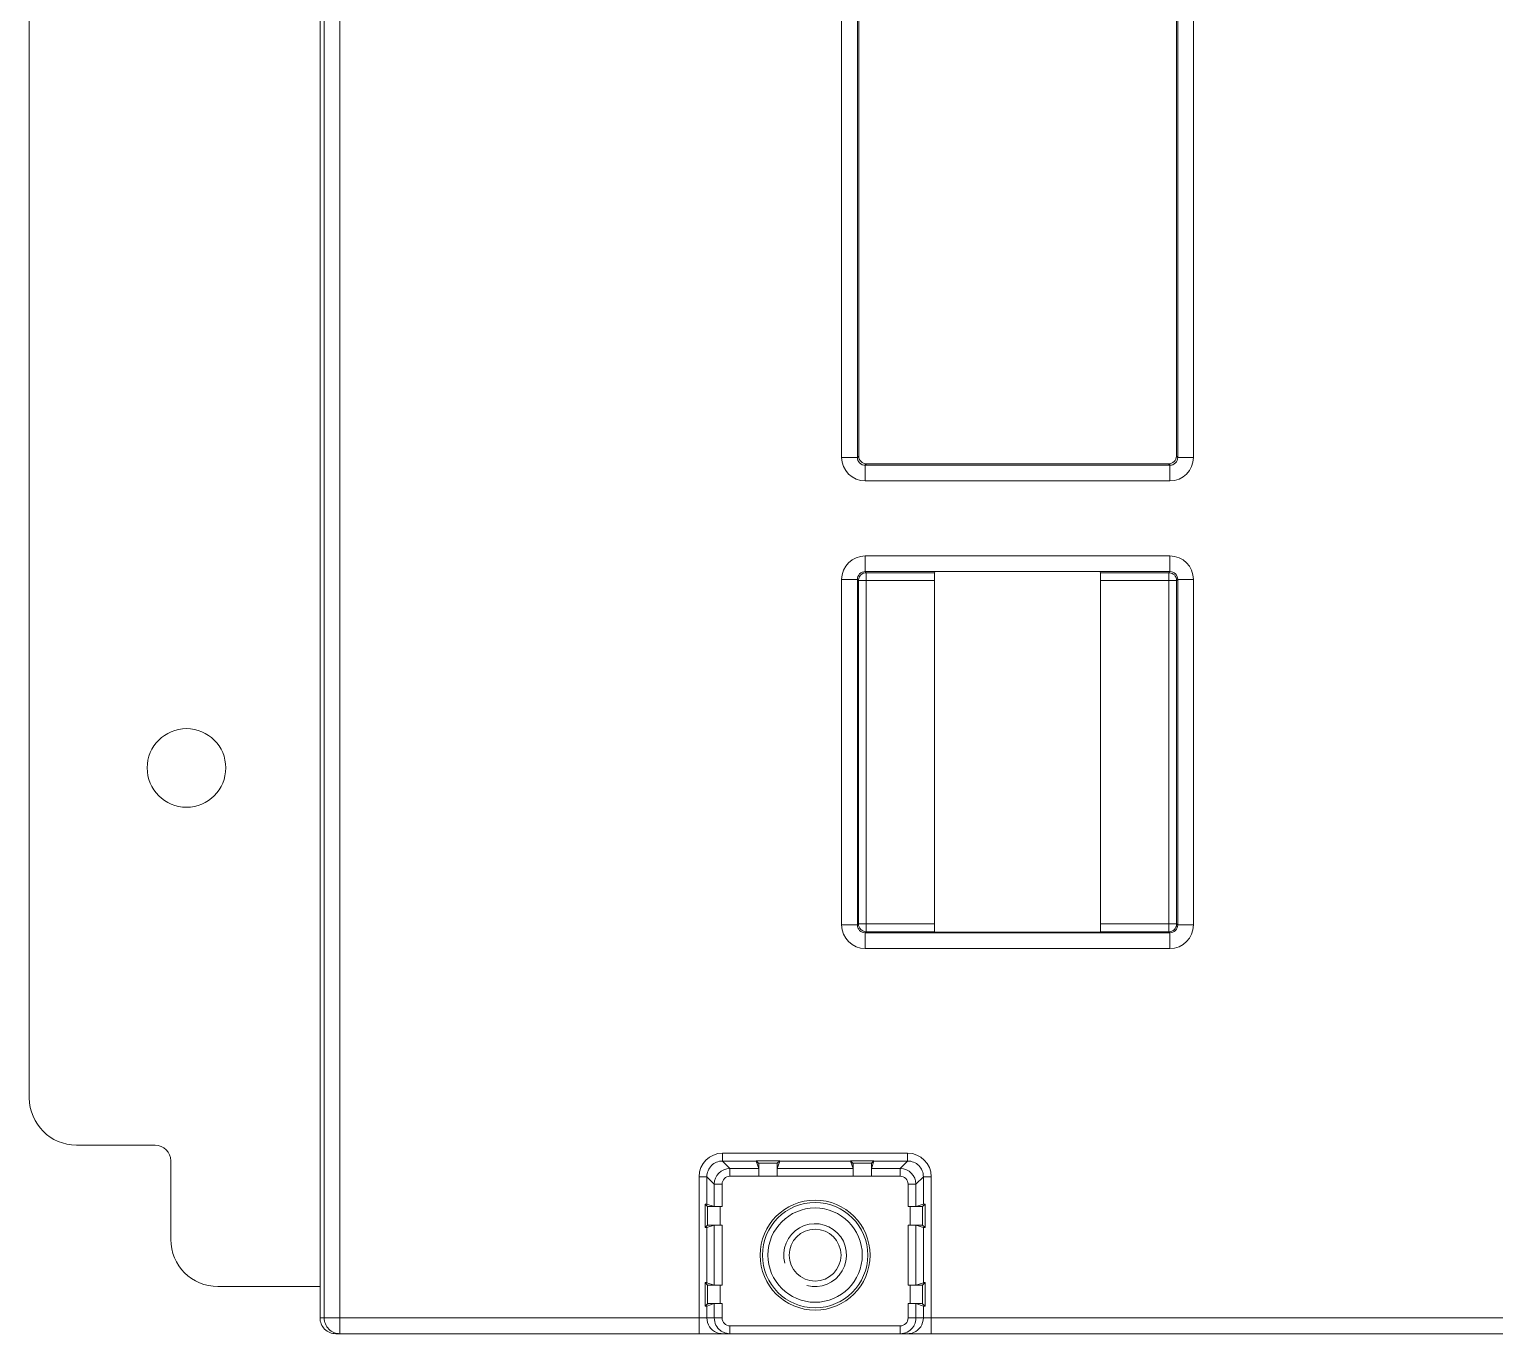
# Model space of a CAD drawing. Header units: millimetres. Extents: x 33157 to 59611, y -29750 to 1750.
# Drawn here: x 54857.3 to 54950.5, y 12.4 to 95.4 of the extents above; entities that cross this region are included whole.
import ezdxf

# ---------------------------------------------------------------- set-up
doc = ezdxf.new("R2010")
doc.units = ezdxf.units.MM
doc.layers.get('0').update_dxf_attribs({"lineweight": 18})
doc.layers.add('YOUCEGUDINGEDXF_CONTINUOUS_LINE', color=7, linetype='Continuous', lineweight=18)

msp = doc.modelspace()

# ---------------------------------------------------------------- linework, layer by layer
at = {"lineweight": 9}
for p, q in [((54877.065, 178.367), (54877.065, 12.367)), ((54875.8, 177.367), (54875.8, 13.367)), ((54876.065, 177.367), (54876.065, 13.367)), ((54908.989, 122.958), (54908.989, 68.126)), ((54909.989, 122.958), (54909.989, 68.126)), ((54910.074, 122.873), (54910.074, 68.211)), ((54930.286, 122.873), (54930.286, 68.211)), ((54930.372, 122.958), (54930.372, 68.126)), ((54931.372, 122.958), (54931.372, 68.126)), ((54910.489, 67.626), (54910.489, 66.626)), ((54929.872, 67.626), (54929.872, 66.626)), ((54910.489, 61.858), (54910.489, 60.858)), ((54929.872, 61.858), (54929.872, 60.858)), ((54910.557, 60.79), (54910.557, 37.944)), ((54929.803, 60.79), (54929.803, 37.944)), ((54908.989, 60.358), (54908.989, 38.376)), ((54909.989, 60.358), (54909.989, 38.376)), ((54910.057, 60.29), (54910.057, 38.444)), ((54914.893, 60.29), (54914.893, 38.444)), ((54925.467, 60.29), (54925.467, 38.444)), ((54930.303, 60.29), (54930.303, 38.444)), ((54930.372, 60.358), (54930.372, 38.376)), ((54931.372, 60.358), (54931.372, 38.376)), ((54910.489, 37.876), (54910.489, 36.876)), ((54929.872, 37.876), (54929.872, 36.876)), ((54901.413, 23.854), (54901.413, 23.354)), ((54913.188, 23.854), (54913.188, 23.354)), ((54901.885, 22.882), (54901.885, 22.382)), ((54912.716, 22.882), (54912.716, 22.382)), ((54899.913, 22.355), (54899.913, 12.367)), ((54900.413, 22.355), (54900.413, 20.613)), ((54900.885, 21.883), (54900.885, 20.455)), ((54901.385, 21.883), (54901.385, 20.451)), ((54913.216, 21.883), (54913.216, 20.451)), ((54913.715, 21.883), (54913.715, 20.455)), ((54914.187, 22.355), (54914.187, 20.613)), ((54914.687, 22.355), (54914.687, 12.367)), ((54900.302, 20.615), (54900.302, 19.119)), ((54914.299, 20.615), (54914.299, 19.119)), ((54900.459, 20.458), (54900.459, 19.276)), ((54901.259, 20.451), (54901.259, 19.283)), ((54913.341, 20.451), (54913.341, 19.283)), ((54914.141, 20.458), (54914.141, 19.276)), ((54900.413, 19.121), (54900.413, 15.613)), ((54900.885, 19.279), (54900.885, 15.455)), ((54901.385, 19.283), (54901.385, 15.451)), ((54913.216, 19.283), (54913.216, 15.451)), ((54913.715, 19.279), (54913.715, 15.455)), ((54914.187, 19.121), (54914.187, 15.613)), ((54900.302, 15.615), (54900.302, 14.119)), ((54900.459, 15.458), (54900.459, 14.276)), ((54901.259, 15.451), (54901.259, 14.283)), ((54913.341, 15.451), (54913.341, 14.283)), ((54914.141, 15.458), (54914.141, 14.276)), ((54914.299, 15.615), (54914.299, 14.119)), ((54900.413, 14.121), (54900.413, 13.367)), ((54900.885, 14.279), (54900.885, 13.367)), ((54901.385, 14.283), (54901.385, 13.367)), ((54913.216, 14.283), (54913.216, 13.367)), ((54913.715, 14.279), (54913.715, 13.367)), ((54914.187, 14.121), (54914.187, 13.367)), ((54901.885, 12.867), (54901.885, 12.367)), ((54912.715, 12.867), (54912.715, 12.367))]:
    msp.add_line(p, q, dxfattribs=at)
for points in [[(54908.989, 68.126), (54908.989, 68.126), (54909.989, 68.126), (54909.989, 68.126)], [(54908.989, 68.126), (54908.989, 67.297), (54909.66, 66.626), (54910.489, 66.626)], [(54910.074, 68.211), (54910.074, 68.211), (54909.989, 68.126), (54909.989, 68.126)], [(54910.074, 68.211), (54910.074, 67.935), (54910.298, 67.711), (54910.574, 67.711)], [(54929.786, 67.711), (54930.062, 67.711), (54930.286, 67.935), (54930.286, 68.211)], [(54929.872, 66.626), (54930.7, 66.626), (54931.371, 67.297), (54931.372, 68.126)], [(54930.286, 68.211), (54930.286, 68.211), (54930.372, 68.126), (54930.372, 68.126)], [(54931.372, 68.126), (54931.372, 68.126), (54930.372, 68.126), (54930.372, 68.126)], [(54929.872, 67.626), (54929.872, 67.626), (54910.489, 67.626), (54910.489, 67.626)], [(54929.786, 67.711), (54929.786, 67.711), (54910.574, 67.711), (54910.574, 67.711)], [(54910.574, 67.711), (54910.574, 67.711), (54910.489, 67.626), (54910.489, 67.626)], [(54929.786, 67.711), (54929.786, 67.711), (54929.872, 67.626), (54929.872, 67.626)], [(54929.872, 66.626), (54929.872, 66.626), (54910.489, 66.626), (54910.489, 66.626)], [(54910.489, 61.858), (54909.66, 61.858), (54908.989, 61.187), (54908.989, 60.358)], [(54910.489, 61.858), (54910.489, 61.858), (54929.872, 61.858), (54929.872, 61.858)], [(54931.372, 60.358), (54931.371, 61.187), (54930.7, 61.858), (54929.872, 61.858)], [(54910.204, 60.644), (54910.125, 60.565), (54910.072, 60.454), (54910.06, 60.344)], [(54910.557, 60.79), (54910.429, 60.79), (54910.294, 60.734), (54910.204, 60.644)], [(54910.489, 60.858), (54910.489, 60.858), (54929.872, 60.858), (54929.872, 60.858)], [(54910.557, 60.79), (54910.557, 60.79), (54910.489, 60.858), (54910.489, 60.858)], [(54914.898, 60.79), (54914.898, 60.79), (54910.557, 60.79), (54910.557, 60.79)], [(54914.898, 60.79), (54914.895, 60.788), (54914.893, 60.565), (54914.893, 60.29)], [(54914.898, 60.79), (54914.898, 60.79), (54914.928, 60.821), (54914.928, 60.821)], [(54925.463, 60.79), (54925.463, 60.79), (54925.432, 60.821), (54925.432, 60.821)], [(54929.803, 60.79), (54929.803, 60.79), (54925.463, 60.79), (54925.463, 60.79)], [(54925.467, 60.29), (54925.467, 60.565), (54925.465, 60.788), (54925.463, 60.79)], [(54929.872, 60.858), (54929.872, 60.858), (54929.803, 60.79), (54929.803, 60.79)], [(54929.857, 60.787), (54929.839, 60.789), (54929.821, 60.79), (54929.803, 60.79)], [(54930.157, 60.644), (54930.079, 60.722), (54929.967, 60.775), (54929.857, 60.787)], [(54930.303, 60.29), (54930.303, 60.418), (54930.247, 60.553), (54930.157, 60.644)], [(54908.989, 60.358), (54908.989, 60.358), (54909.989, 60.358), (54909.989, 60.358)], [(54910.057, 60.29), (54910.057, 60.29), (54909.989, 60.358), (54909.989, 60.358)], [(54914.893, 60.29), (54914.893, 60.29), (54910.057, 60.29), (54910.057, 60.29)], [(54910.06, 60.344), (54910.058, 60.326), (54910.057, 60.308), (54910.057, 60.29)], [(54930.303, 60.29), (54930.303, 60.29), (54925.467, 60.29), (54925.467, 60.29)], [(54930.372, 60.358), (54930.372, 60.358), (54930.303, 60.29), (54930.303, 60.29)], [(54931.372, 60.358), (54931.372, 60.358), (54930.372, 60.358), (54930.372, 60.358)], [(54908.989, 38.376), (54908.989, 38.376), (54909.989, 38.376), (54909.989, 38.376)], [(54908.989, 38.376), (54908.989, 37.547), (54909.66, 36.876), (54910.489, 36.876)], [(54910.057, 38.444), (54910.057, 38.444), (54909.989, 38.376), (54909.989, 38.376)], [(54910.057, 38.444), (54910.057, 38.444), (54914.893, 38.444), (54914.893, 38.444)], [(54910.057, 38.444), (54910.057, 38.316), (54910.113, 38.18), (54910.204, 38.09)], [(54914.893, 38.444), (54914.893, 38.169), (54914.895, 37.946), (54914.898, 37.944)], [(54925.467, 38.444), (54925.467, 38.444), (54930.303, 38.444), (54930.303, 38.444)], [(54925.463, 37.944), (54925.465, 37.946), (54925.467, 38.169), (54925.467, 38.444)], [(54929.872, 36.876), (54930.7, 36.876), (54931.371, 37.547), (54931.372, 38.376)], [(54930.157, 38.09), (54930.235, 38.169), (54930.289, 38.28), (54930.3, 38.39)], [(54930.3, 38.39), (54930.302, 38.408), (54930.303, 38.426), (54930.303, 38.444)], [(54930.303, 38.444), (54930.303, 38.444), (54930.372, 38.376), (54930.372, 38.376)], [(54931.372, 38.376), (54931.372, 38.376), (54930.372, 38.376), (54930.372, 38.376)], [(54910.204, 38.09), (54910.282, 38.012), (54910.393, 37.959), (54910.504, 37.947)], [(54929.872, 37.876), (54929.872, 37.876), (54910.489, 37.876), (54910.489, 37.876)], [(54910.557, 37.944), (54910.557, 37.944), (54910.489, 37.876), (54910.489, 37.876)], [(54910.504, 37.947), (54910.521, 37.945), (54910.539, 37.944), (54910.557, 37.944)], [(54910.557, 37.944), (54910.557, 37.944), (54914.898, 37.944), (54914.898, 37.944)], [(54914.928, 37.913), (54914.928, 37.913), (54925.432, 37.913), (54925.432, 37.913)], [(54914.898, 37.944), (54914.898, 37.944), (54914.928, 37.913), (54914.928, 37.913)], [(54925.463, 37.944), (54925.463, 37.944), (54925.432, 37.913), (54925.432, 37.913)], [(54925.463, 37.944), (54925.463, 37.944), (54929.803, 37.944), (54929.803, 37.944)], [(54929.803, 37.944), (54929.931, 37.944), (54930.067, 38), (54930.157, 38.09)], [(54929.803, 37.944), (54929.803, 37.944), (54929.872, 37.876), (54929.872, 37.876)], [(54929.872, 36.876), (54929.872, 36.876), (54910.489, 36.876), (54910.489, 36.876)], [(54901.413, 23.854), (54900.584, 23.854), (54899.913, 23.183), (54899.913, 22.355)], [(54913.188, 23.854), (54913.188, 23.854), (54901.413, 23.854), (54901.413, 23.854)], [(54903.554, 23.354), (54903.554, 23.354), (54901.413, 23.354), (54901.413, 23.354)], [(54901.885, 22.882), (54901.885, 22.882), (54901.413, 23.354), (54901.413, 23.354)], [(54905.047, 23.363), (54905.047, 23.363), (54903.554, 23.363), (54903.554, 23.363)], [(54903.554, 23.363), (54903.554, 23.363), (54903.554, 23.363), (54903.554, 23.363)], [(54903.709, 23.208), (54903.709, 23.208), (54903.554, 23.358), (54903.554, 23.358)], [(54903.554, 23.354), (54903.554, 23.354), (54903.712, 22.882), (54903.712, 22.882)], [(54905.046, 23.354), (54905.046, 23.354), (54904.889, 22.882), (54904.889, 22.882)], [(54904.891, 23.208), (54904.891, 23.208), (54905.047, 23.363), (54905.047, 23.363)], [(54909.554, 23.354), (54909.554, 23.354), (54905.046, 23.354), (54905.046, 23.354)], [(54911.047, 23.363), (54911.047, 23.363), (54909.554, 23.363), (54909.554, 23.363)], [(54909.554, 23.363), (54909.554, 23.363), (54909.554, 23.363), (54909.554, 23.363)], [(54909.709, 23.208), (54909.709, 23.208), (54909.554, 23.358), (54909.554, 23.358)], [(54909.554, 23.354), (54909.554, 23.354), (54909.712, 22.882), (54909.712, 22.882)], [(54911.046, 23.354), (54911.046, 23.354), (54910.889, 22.882), (54910.889, 22.882)], [(54910.891, 23.208), (54910.891, 23.208), (54911.047, 23.363), (54911.047, 23.363)], [(54913.188, 23.354), (54913.188, 23.354), (54911.046, 23.354), (54911.046, 23.354)], [(54912.716, 22.882), (54912.716, 22.882), (54913.188, 23.354), (54913.188, 23.354)], [(54914.687, 22.355), (54914.687, 23.183), (54914.016, 23.854), (54913.188, 23.854)], [(54901.885, 22.882), (54901.333, 22.882), (54900.885, 22.435), (54900.885, 21.883)], [(54903.712, 22.882), (54903.712, 22.882), (54901.885, 22.882), (54901.885, 22.882)], [(54903.716, 22.395), (54903.716, 22.395), (54901.885, 22.382), (54901.885, 22.382)], [(54910.884, 22.395), (54910.884, 22.395), (54903.716, 22.395), (54903.716, 22.395)], [(54904.891, 23.208), (54904.891, 23.208), (54903.709, 23.208), (54903.709, 23.208)], [(54909.712, 22.882), (54909.712, 22.882), (54904.889, 22.882), (54904.889, 22.882)], [(54910.891, 23.208), (54910.891, 23.208), (54909.709, 23.208), (54909.709, 23.208)], [(54912.716, 22.382), (54912.716, 22.382), (54910.884, 22.395), (54910.884, 22.395)], [(54912.716, 22.882), (54912.716, 22.882), (54910.889, 22.882), (54910.889, 22.882)], [(54913.715, 21.883), (54913.715, 22.435), (54913.268, 22.882), (54912.716, 22.882)], [(54899.913, 22.355), (54899.913, 22.355), (54900.413, 22.355), (54900.413, 22.355)], [(54900.885, 21.883), (54900.885, 21.883), (54900.413, 22.355), (54900.413, 22.355)], [(54901.385, 21.883), (54901.385, 21.883), (54900.885, 21.883), (54900.885, 21.883)], [(54913.216, 21.883), (54913.216, 21.883), (54913.715, 21.883), (54913.715, 21.883)], [(54913.715, 21.883), (54913.715, 21.883), (54914.187, 22.355), (54914.187, 22.355)], [(54914.687, 22.355), (54914.687, 22.355), (54914.187, 22.355), (54914.187, 22.355)], [(54900.459, 20.458), (54900.459, 20.458), (54900.302, 20.615), (54900.302, 20.615)], [(54900.413, 20.613), (54900.41, 20.614), (54900.371, 20.615), (54900.302, 20.615)], [(54900.413, 20.613), (54900.413, 20.613), (54900.885, 20.455), (54900.885, 20.455)], [(54914.187, 20.613), (54914.187, 20.613), (54913.715, 20.455), (54913.715, 20.455)], [(54914.141, 20.458), (54914.141, 20.458), (54914.299, 20.615), (54914.299, 20.615)], [(54914.299, 20.615), (54914.229, 20.615), (54914.19, 20.614), (54914.187, 20.613)], [(54900.459, 20.458), (54900.463, 20.454), (54900.82, 20.451), (54901.259, 20.451)], [(54900.885, 20.455), (54900.892, 20.453), (54901.114, 20.451), (54901.385, 20.451)], [(54901.385, 20.451), (54901.385, 20.451), (54901.259, 20.451), (54901.259, 20.451)], [(54913.216, 20.451), (54913.216, 20.451), (54913.341, 20.451), (54913.341, 20.451)], [(54900.459, 19.276), (54900.459, 19.276), (54900.302, 19.119), (54900.302, 19.119)], [(54900.302, 19.119), (54900.371, 19.119), (54900.41, 19.12), (54900.413, 19.121)], [(54900.413, 19.121), (54900.413, 19.121), (54900.885, 19.279), (54900.885, 19.279)], [(54901.385, 19.283), (54901.385, 19.283), (54901.259, 19.283), (54901.259, 19.283)], [(54913.216, 19.283), (54913.216, 19.283), (54913.341, 19.283), (54913.341, 19.283)], [(54913.715, 19.279), (54913.708, 19.281), (54913.487, 19.283), (54913.216, 19.283)], [(54914.141, 19.276), (54914.138, 19.28), (54913.78, 19.283), (54913.341, 19.283)], [(54914.187, 19.121), (54914.187, 19.121), (54913.715, 19.279), (54913.715, 19.279)], [(54914.141, 19.276), (54914.141, 19.276), (54914.299, 19.119), (54914.299, 19.119)], [(54914.187, 19.121), (54914.19, 19.12), (54914.229, 19.119), (54914.299, 19.119)], [(54900.459, 15.458), (54900.459, 15.458), (54900.302, 15.615), (54900.302, 15.615)], [(54900.413, 15.613), (54900.41, 15.614), (54900.371, 15.615), (54900.302, 15.615)], [(54900.413, 15.613), (54900.413, 15.613), (54900.885, 15.455), (54900.885, 15.455)], [(54900.459, 15.458), (54900.463, 15.454), (54900.82, 15.451), (54901.259, 15.451)], [(54900.885, 15.455), (54900.892, 15.453), (54901.114, 15.451), (54901.385, 15.451)], [(54901.385, 15.451), (54901.385, 15.451), (54901.259, 15.451), (54901.259, 15.451)], [(54913.216, 15.451), (54913.216, 15.451), (54913.341, 15.451), (54913.341, 15.451)], [(54914.187, 15.613), (54914.187, 15.613), (54913.715, 15.455), (54913.715, 15.455)], [(54914.141, 15.458), (54914.141, 15.458), (54914.299, 15.615), (54914.299, 15.615)], [(54914.299, 15.615), (54914.229, 15.615), (54914.19, 15.614), (54914.187, 15.613)], [(54900.459, 14.276), (54900.459, 14.276), (54900.302, 14.119), (54900.302, 14.119)], [(54900.302, 14.119), (54900.371, 14.119), (54900.41, 14.12), (54900.413, 14.121)], [(54900.413, 14.121), (54900.413, 14.121), (54900.885, 14.279), (54900.885, 14.279)], [(54901.385, 14.283), (54901.385, 14.283), (54901.259, 14.283), (54901.259, 14.283)], [(54913.216, 14.283), (54913.216, 14.283), (54913.341, 14.283), (54913.341, 14.283)], [(54913.715, 14.279), (54913.708, 14.281), (54913.487, 14.283), (54913.216, 14.283)], [(54914.141, 14.276), (54914.138, 14.28), (54913.78, 14.283), (54913.341, 14.283)], [(54914.187, 14.121), (54914.187, 14.121), (54913.715, 14.279), (54913.715, 14.279)], [(54914.141, 14.276), (54914.141, 14.276), (54914.299, 14.119), (54914.299, 14.119)], [(54914.187, 14.121), (54914.19, 14.12), (54914.229, 14.119), (54914.299, 14.119)], [(54901.385, 13.367), (54901.385, 13.367), (54875.8, 13.367), (54875.8, 13.367)], [(54900.413, 13.367), (54900.413, 12.963), (54900.657, 12.598), (54901.03, 12.443)], [(54900.885, 13.367), (54900.885, 13.051), (54901.034, 12.754), (54901.287, 12.565)], [(54901.385, 13.367), (54901.385, 13.091), (54901.609, 12.867), (54901.885, 12.867)], [(54912.715, 12.867), (54912.992, 12.867), (54913.216, 13.091), (54913.216, 13.367)], [(54914.687, 13.367), (54914.687, 13.367), (54913.216, 13.367), (54913.216, 13.367)], [(54913.57, 12.443), (54913.944, 12.598), (54914.187, 12.963), (54914.187, 13.367)], [(54913.623, 12.946), (54913.683, 13.076), (54913.715, 13.223), (54913.715, 13.367)], [(54914.687, 13.367), (54914.687, 13.367), (54962.613, 13.367), (54962.613, 13.367)], [(54914.687, 12.367), (54914.687, 12.367), (54876.801, 12.367), (54876.801, 12.367)], [(54901.03, 12.443), (54901.15, 12.393), (54901.283, 12.367), (54901.413, 12.367)], [(54901.287, 12.565), (54901.342, 12.524), (54901.402, 12.489), (54901.464, 12.46)], [(54901.464, 12.46), (54901.595, 12.399), (54901.741, 12.367), (54901.885, 12.367)], [(54901.885, 12.867), (54901.885, 12.867), (54912.715, 12.867), (54912.715, 12.867)], [(54912.715, 12.367), (54913.031, 12.367), (54913.328, 12.516), (54913.517, 12.769)], [(54913.57, 12.443), (54913.45, 12.393), (54913.318, 12.367), (54913.188, 12.367)], [(54913.517, 12.769), (54913.558, 12.824), (54913.594, 12.884), (54913.623, 12.946)], [(54914.687, 12.367), (54914.687, 12.367), (54962.613, 12.367), (54962.613, 12.367)]]:
    msp.add_open_spline(points, degree=3, dxfattribs=at)
for points, knots in [([(54909.989, 68.126), (54909.989, 67.993), (54910.042, 67.866), (54910.135, 67.772), (54910.229, 67.678), (54910.356, 67.626), (54910.489, 67.626)], [0, 0, 0, 0, 171285.966816, 171285.966816, 171285.966816, 342571.933632, 342571.933632, 342571.933632, 342571.933632]), ([(54929.872, 67.626), (54930.004, 67.626), (54930.131, 67.678), (54930.225, 67.772), (54930.319, 67.866), (54930.372, 67.993), (54930.372, 68.126)], [0, 0, 0, 0, 171348.619983, 171348.619983, 171348.619983, 342697.239966, 342697.239966, 342697.239966, 342697.239966]), ([(54910.489, 60.858), (54910.356, 60.858), (54910.229, 60.806), (54910.135, 60.712), (54910.042, 60.618), (54909.989, 60.491), (54909.989, 60.358)], [0, 0, 0, 0, 171297.038345, 171297.038345, 171297.038345, 342594.07669, 342594.07669, 342594.07669, 342594.07669]), ([(54930.372, 60.358), (54930.372, 60.491), (54930.319, 60.618), (54930.225, 60.712), (54930.131, 60.806), (54930.004, 60.858), (54929.872, 60.858)], [0, 0, 0, 0, 171359.691725, 171359.691725, 171359.691725, 342719.383451, 342719.383451, 342719.383451, 342719.383451]), ([(54909.989, 38.376), (54909.989, 38.243), (54910.042, 38.116), (54910.135, 38.022), (54910.229, 37.928), (54910.356, 37.876), (54910.489, 37.876)], [0, 0, 0, 0, 171332.332379, 171332.332379, 171332.332379, 342664.664759, 342664.664759, 342664.664759, 342664.664759]), ([(54929.872, 37.876), (54930.004, 37.876), (54930.131, 37.928), (54930.225, 38.022), (54930.319, 38.116), (54930.372, 38.243), (54930.372, 38.376)], [0, 0, 0, 0, 171394.985506, 171394.985506, 171394.985506, 342789.971011, 342789.971011, 342789.971011, 342789.971011]), ([(54901.413, 23.354), (54901.147, 23.354), (54900.893, 23.249), (54900.706, 23.062), (54900.518, 22.874), (54900.413, 22.62), (54900.413, 22.355)], [0, 0, 0, 0, 171325.892606, 171325.892606, 171325.892606, 342651.785212, 342651.785212, 342651.785212, 342651.785212]), ([(54914.187, 22.355), (54914.188, 22.62), (54914.082, 22.874), (54913.895, 23.062), (54913.707, 23.249), (54913.453, 23.354), (54913.188, 23.354)], [0, 0, 0, 0, 171366.952825, 171366.952825, 171366.952825, 342733.90565, 342733.90565, 342733.90565, 342733.90565]), ([(54901.885, 22.382), (54901.752, 22.382), (54901.625, 22.33), (54901.531, 22.236), (54901.437, 22.142), (54901.385, 22.015), (54901.385, 21.883)], [0, 0, 0, 0, 171330.165455, 171330.165455, 171330.165455, 342660.330911, 342660.330911, 342660.330911, 342660.330911]), ([(54903.716, 22.395), (54903.716, 22.498), (54903.716, 22.601), (54903.716, 22.704), (54903.715, 22.75), (54903.715, 22.797), (54903.715, 22.844), (54903.715, 22.885), (54903.715, 22.926), (54903.714, 22.967), (54903.714, 23), (54903.713, 23.034), (54903.713, 23.068), (54903.713, 23.094), (54903.714, 23.12), (54903.712, 23.144), (54903.71, 23.159), (54903.708, 23.174), (54903.71, 23.191), (54903.711, 23.197), (54903.713, 23.204), (54903.709, 23.208)], [0, 0, 0, 0, 143612.557682, 143612.557682, 143612.557682, 287225.115364, 287225.115364, 287225.115364, 430837.673045, 430837.673045, 430837.673045, 574450.230727, 574450.230727, 574450.230727, 718062.788409, 718062.788409, 718062.788409, 861675.346091, 861675.346091, 861675.346091, 1005287.903772, 1005287.903772, 1005287.903772, 1005287.903772]), ([(54903.716, 22.395), (54903.716, 22.457), (54903.715, 22.518), (54903.716, 22.579), (54903.716, 22.632), (54903.717, 22.684), (54903.715, 22.736), (54903.713, 22.771), (54903.711, 22.806), (54903.713, 22.842), (54903.714, 22.855), (54903.716, 22.869), (54903.712, 22.882)], [0, 0, 0, 0, 151929.011813, 151929.011813, 151929.011813, 303858.023625, 303858.023625, 303858.023625, 455787.035438, 455787.035438, 455787.035438, 607716.04725, 607716.04725, 607716.04725, 607716.04725]), ([(54904.891, 23.208), (54904.887, 23.204), (54904.889, 23.197), (54904.89, 23.191), (54904.893, 23.174), (54904.89, 23.159), (54904.889, 23.144), (54904.886, 23.12), (54904.887, 23.094), (54904.887, 23.068), (54904.888, 23.034), (54904.887, 23), (54904.886, 22.967), (54904.886, 22.926), (54904.886, 22.885), (54904.886, 22.844), (54904.885, 22.797), (54904.885, 22.75), (54904.885, 22.704), (54904.884, 22.601), (54904.884, 22.498), (54904.884, 22.395)], [0, 0, 0, 0, 143615.831617, 143615.831617, 143615.831617, 287231.663235, 287231.663235, 287231.663235, 430847.494852, 430847.494852, 430847.494852, 574463.326469, 574463.326469, 574463.326469, 718079.158087, 718079.158087, 718079.158087, 861694.989704, 861694.989704, 861694.989704, 1005310.821321, 1005310.821321, 1005310.821321, 1005310.821321]), ([(54904.884, 22.395), (54904.884, 22.457), (54904.885, 22.518), (54904.885, 22.579), (54904.885, 22.632), (54904.884, 22.684), (54904.886, 22.736), (54904.887, 22.771), (54904.89, 22.806), (54904.887, 22.842), (54904.886, 22.855), (54904.884, 22.869), (54904.889, 22.882)], [0, 0, 0, 0, 151932.252714, 151932.252714, 151932.252714, 303864.505429, 303864.505429, 303864.505429, 455796.758143, 455796.758143, 455796.758143, 607729.010857, 607729.010857, 607729.010857, 607729.010857]), ([(54909.716, 22.395), (54909.716, 22.498), (54909.716, 22.601), (54909.716, 22.704), (54909.715, 22.75), (54909.715, 22.797), (54909.715, 22.844), (54909.715, 22.885), (54909.715, 22.926), (54909.714, 22.967), (54909.714, 23), (54909.713, 23.034), (54909.713, 23.068), (54909.713, 23.094), (54909.714, 23.12), (54909.712, 23.144), (54909.71, 23.159), (54909.708, 23.174), (54909.71, 23.191), (54909.711, 23.197), (54909.713, 23.204), (54909.709, 23.208)], [0, 0, 0, 0, 143628.255145, 143628.255145, 143628.255145, 287256.510291, 287256.510291, 287256.510291, 430884.765436, 430884.765436, 430884.765436, 574513.020581, 574513.020581, 574513.020581, 718141.275726, 718141.275726, 718141.275726, 861769.530872, 861769.530872, 861769.530872, 1005397.786017, 1005397.786017, 1005397.786017, 1005397.786017]), ([(54909.716, 22.395), (54909.716, 22.457), (54909.715, 22.518), (54909.716, 22.579), (54909.716, 22.632), (54909.717, 22.684), (54909.715, 22.736), (54909.713, 22.771), (54909.711, 22.806), (54909.713, 22.842), (54909.714, 22.855), (54909.716, 22.869), (54909.712, 22.882)], [0, 0, 0, 0, 151945.618413, 151945.618413, 151945.618413, 303891.236827, 303891.236827, 303891.236827, 455836.85524, 455836.85524, 455836.85524, 607782.473653, 607782.473653, 607782.473653, 607782.473653]), ([(54910.891, 23.208), (54910.887, 23.204), (54910.889, 23.197), (54910.89, 23.191), (54910.893, 23.174), (54910.89, 23.159), (54910.889, 23.144), (54910.886, 23.12), (54910.887, 23.094), (54910.887, 23.068), (54910.888, 23.034), (54910.887, 23), (54910.886, 22.967), (54910.886, 22.926), (54910.886, 22.885), (54910.886, 22.844), (54910.885, 22.797), (54910.885, 22.75), (54910.885, 22.704), (54910.884, 22.601), (54910.884, 22.498), (54910.884, 22.395)], [0, 0, 0, 0, 143631.529081, 143631.529081, 143631.529081, 287263.058162, 287263.058162, 287263.058162, 430894.587242, 430894.587242, 430894.587242, 574526.116323, 574526.116323, 574526.116323, 718157.645404, 718157.645404, 718157.645404, 861789.174485, 861789.174485, 861789.174485, 1005420.703566, 1005420.703566, 1005420.703566, 1005420.703566]), ([(54910.884, 22.395), (54910.884, 22.457), (54910.885, 22.518), (54910.885, 22.579), (54910.885, 22.632), (54910.884, 22.684), (54910.886, 22.736), (54910.887, 22.771), (54910.89, 22.806), (54910.887, 22.842), (54910.886, 22.855), (54910.884, 22.869), (54910.889, 22.882)], [0, 0, 0, 0, 151948.859315, 151948.859315, 151948.859315, 303897.71863, 303897.71863, 303897.71863, 455846.577945, 455846.577945, 455846.577945, 607795.43726, 607795.43726, 607795.43726, 607795.43726]), ([(54913.216, 21.883), (54913.216, 22.015), (54913.163, 22.142), (54913.069, 22.236), (54912.975, 22.33), (54912.848, 22.382), (54912.716, 22.382)], [0, 0, 0, 0, 171366.125639, 171366.125639, 171366.125639, 342732.251277, 342732.251277, 342732.251277, 342732.251277]), ([(54910.8, 17.367), (54910.8, 19.3), (54909.233, 20.867), (54907.3, 20.867), (54905.367, 20.867), (54903.8, 19.3), (54903.8, 17.367), (54903.8, 15.434), (54905.367, 13.867), (54907.3, 13.867), (54909.233, 13.867), (54910.8, 15.434), (54910.8, 17.367)], [0, 0, 0, 0, 151933.334537, 151933.334537, 151933.334537, 303866.669075, 303866.669075, 303866.669075, 455800.003612, 455800.003612, 455800.003612, 607733.338149, 607733.338149, 607733.338149, 607733.338149]), ([(54910.65, 17.367), (54910.65, 19.217), (54909.15, 20.717), (54907.3, 20.717), (54905.45, 20.717), (54903.95, 19.217), (54903.95, 17.367), (54903.95, 15.517), (54905.45, 14.017), (54907.3, 14.017), (54909.15, 14.017), (54910.65, 15.517), (54910.65, 17.367)], [0, 0, 0, 0, 151933.902216, 151933.902216, 151933.902216, 303867.804432, 303867.804432, 303867.804432, 455801.706648, 455801.706648, 455801.706648, 607735.608864, 607735.608864, 607735.608864, 607735.608864]), ([(54910.3, 17.367), (54910.3, 19.024), (54908.957, 20.367), (54907.3, 20.367), (54905.643, 20.367), (54904.3, 19.024), (54904.3, 17.367), (54904.3, 15.71), (54905.643, 14.367), (54907.3, 14.367), (54908.957, 14.367), (54910.3, 15.71), (54910.3, 17.367)], [0, 0, 0, 0, 151935.226919, 151935.226919, 151935.226919, 303870.453839, 303870.453839, 303870.453839, 455805.680758, 455805.680758, 455805.680758, 607740.907678, 607740.907678, 607740.907678, 607740.907678]), ([(54913.314, 20.451), (54913.418, 20.451), (54913.522, 20.451), (54913.626, 20.452), (54913.674, 20.452), (54913.721, 20.452), (54913.769, 20.452), (54913.811, 20.452), (54913.853, 20.452), (54913.894, 20.453), (54913.929, 20.454), (54913.963, 20.454), (54913.998, 20.454), (54914.024, 20.454), (54914.051, 20.453), (54914.076, 20.455), (54914.091, 20.457), (54914.106, 20.459), (54914.124, 20.457), (54914.13, 20.456), (54914.137, 20.454), (54914.141, 20.458)], [0, 0, 0, 0, 143642.020599, 143642.020599, 143642.020599, 287284.041197, 287284.041197, 287284.041197, 430926.061796, 430926.061796, 430926.061796, 574568.082394, 574568.082394, 574568.082394, 718210.102993, 718210.102993, 718210.102993, 861852.123591, 861852.123591, 861852.123591, 1005494.14419, 1005494.14419, 1005494.14419, 1005494.14419]), ([(54913.314, 20.451), (54913.365, 20.451), (54913.416, 20.452), (54913.467, 20.452), (54913.51, 20.452), (54913.553, 20.451), (54913.596, 20.453), (54913.625, 20.454), (54913.653, 20.456), (54913.683, 20.454), (54913.694, 20.453), (54913.705, 20.452), (54913.715, 20.455)], [0, 0, 0, 0, 151959.321622, 151959.321622, 151959.321622, 303918.643245, 303918.643245, 303918.643245, 455877.964867, 455877.964867, 455877.964867, 607837.286489, 607837.286489, 607837.286489, 607837.286489]), ([(54901.287, 19.283), (54901.183, 19.283), (54901.078, 19.283), (54900.974, 19.282), (54900.927, 19.282), (54900.879, 19.282), (54900.832, 19.282), (54900.79, 19.282), (54900.748, 19.281), (54900.706, 19.281), (54900.672, 19.28), (54900.637, 19.279), (54900.602, 19.28), (54900.576, 19.28), (54900.55, 19.281), (54900.525, 19.279), (54900.509, 19.277), (54900.494, 19.274), (54900.476, 19.277), (54900.47, 19.278), (54900.463, 19.28), (54900.459, 19.276)], [0, 0, 0, 0, 143609.247752, 143609.247752, 143609.247752, 287218.495504, 287218.495504, 287218.495504, 430827.743256, 430827.743256, 430827.743256, 574436.991008, 574436.991008, 574436.991008, 718046.238759, 718046.238759, 718046.238759, 861655.486511, 861655.486511, 861655.486511, 1005264.734263, 1005264.734263, 1005264.734263, 1005264.734263]), ([(54901.287, 19.283), (54901.236, 19.283), (54901.185, 19.282), (54901.134, 19.282), (54901.09, 19.282), (54901.047, 19.283), (54901.004, 19.281), (54900.976, 19.28), (54900.947, 19.278), (54900.918, 19.28), (54900.907, 19.281), (54900.895, 19.282), (54900.885, 19.279)], [0, 0, 0, 0, 151926.354081, 151926.354081, 151926.354081, 303852.708161, 303852.708161, 303852.708161, 455779.062242, 455779.062242, 455779.062242, 607705.416322, 607705.416322, 607705.416322, 607705.416322]), ([(54906.783, 15.435), (54907.657, 15.201), (54908.58, 15.583), (54909.032, 16.367), (54909.485, 17.151), (54909.355, 18.141), (54908.714, 18.781), (54908.074, 19.421), (54907.084, 19.552), (54906.3, 19.099), (54905.516, 18.646), (54905.134, 17.724), (54905.368, 16.849)], [0, 0, 0, 0, 151942.593163, 151942.593163, 151942.593163, 303885.186326, 303885.186326, 303885.186326, 455827.779489, 455827.779489, 455827.779489, 607770.372652, 607770.372652, 607770.372652, 607770.372652]), ([(54908.95, 17.367), (54908.95, 18.278), (54908.211, 19.017), (54907.3, 19.017), (54906.389, 19.017), (54905.65, 18.278), (54905.65, 17.367), (54905.65, 16.456), (54906.389, 15.717), (54907.3, 15.717), (54908.211, 15.717), (54908.95, 16.456), (54908.95, 17.367)], [0, 0, 0, 0, 151940.336782, 151940.336782, 151940.336782, 303880.673565, 303880.673565, 303880.673565, 455821.010347, 455821.010347, 455821.010347, 607761.347129, 607761.347129, 607761.347129, 607761.347129]), ([(54913.314, 15.451), (54913.418, 15.451), (54913.522, 15.451), (54913.626, 15.452), (54913.674, 15.452), (54913.721, 15.452), (54913.769, 15.452), (54913.811, 15.452), (54913.853, 15.452), (54913.894, 15.453), (54913.929, 15.454), (54913.963, 15.454), (54913.998, 15.454), (54914.024, 15.454), (54914.051, 15.453), (54914.076, 15.455), (54914.091, 15.457), (54914.106, 15.459), (54914.124, 15.457), (54914.13, 15.456), (54914.137, 15.454), (54914.141, 15.458)], [0, 0, 0, 0, 143648.201129, 143648.201129, 143648.201129, 287296.402259, 287296.402259, 287296.402259, 430944.603388, 430944.603388, 430944.603388, 574592.804517, 574592.804517, 574592.804517, 718241.005647, 718241.005647, 718241.005647, 861889.206776, 861889.206776, 861889.206776, 1005537.407905, 1005537.407905, 1005537.407905, 1005537.407905]), ([(54913.314, 15.451), (54913.365, 15.451), (54913.416, 15.452), (54913.467, 15.452), (54913.51, 15.452), (54913.553, 15.451), (54913.596, 15.453), (54913.625, 15.454), (54913.653, 15.456), (54913.683, 15.454), (54913.694, 15.453), (54913.705, 15.452), (54913.715, 15.455)], [0, 0, 0, 0, 151966.237825, 151966.237825, 151966.237825, 303932.47565, 303932.47565, 303932.47565, 455898.713474, 455898.713474, 455898.713474, 607864.951299, 607864.951299, 607864.951299, 607864.951299]), ([(54901.287, 14.283), (54901.183, 14.283), (54901.078, 14.283), (54900.974, 14.282), (54900.927, 14.282), (54900.879, 14.282), (54900.832, 14.282), (54900.79, 14.282), (54900.748, 14.281), (54900.706, 14.281), (54900.672, 14.28), (54900.637, 14.279), (54900.602, 14.28), (54900.576, 14.28), (54900.55, 14.281), (54900.525, 14.279), (54900.509, 14.277), (54900.494, 14.274), (54900.476, 14.277), (54900.47, 14.278), (54900.463, 14.28), (54900.459, 14.276)], [0, 0, 0, 0, 143615.428469, 143615.428469, 143615.428469, 287230.856939, 287230.856939, 287230.856939, 430846.285408, 430846.285408, 430846.285408, 574461.713878, 574461.713878, 574461.713878, 718077.142347, 718077.142347, 718077.142347, 861692.570817, 861692.570817, 861692.570817, 1005307.999286, 1005307.999286, 1005307.999286, 1005307.999286]), ([(54901.287, 14.283), (54901.236, 14.283), (54901.185, 14.282), (54901.134, 14.282), (54901.09, 14.282), (54901.047, 14.283), (54901.004, 14.281), (54900.976, 14.28), (54900.947, 14.278), (54900.918, 14.28), (54900.907, 14.281), (54900.895, 14.282), (54900.885, 14.279)], [0, 0, 0, 0, 151933.270488, 151933.270488, 151933.270488, 303866.540977, 303866.540977, 303866.540977, 455799.811465, 455799.811465, 455799.811465, 607733.081954, 607733.081954, 607733.081954, 607733.081954]), ([(54875.8, 13.367), (54875.8, 13.102), (54875.906, 12.847), (54876.093, 12.66), (54876.281, 12.472), (54876.535, 12.367), (54876.801, 12.367)], [0, 0, 0, 0, 171265.151838, 171265.151838, 171265.151838, 342530.303675, 342530.303675, 342530.303675, 342530.303675]), ([(54876.065, 13.367), (54876.065, 13.102), (54876.171, 12.847), (54876.358, 12.66), (54876.546, 12.472), (54876.8, 12.367), (54877.065, 12.367)], [0, 0, 0, 0, 171265.978648, 171265.978648, 171265.978648, 342531.957297, 342531.957297, 342531.957297, 342531.957297])]:
    msp.add_open_spline(points, degree=3, knots=knots, dxfattribs=at)
at = {"layer": 'YOUCEGUDINGEDXF_CONTINUOUS_LINE', "color": 7, "linetype": 'Continuous'}
for p, q in [((54857.303, 27.367), (54857.303, 163.367)), ((54860.303, 24.367), (54865.303, 24.367)), ((54866.303, 18.367), (54866.303, 23.367)), ((54875.803, 15.367), (54869.303, 15.367))]:
    msp.add_line(p, q, dxfattribs=at)
msp.add_circle((54867.303, 48.367), 2.5, dxfattribs=at)
for centre, radius, start, end in [((54860.303, 27.367), 3, 180, 270), ((54865.303, 23.367), 1, 0, 90), ((54869.303, 18.367), 3, 180, 270)]:
    msp.add_arc(centre, radius, start, end, dxfattribs=at)

doc.saveas('drawing.dxf')
